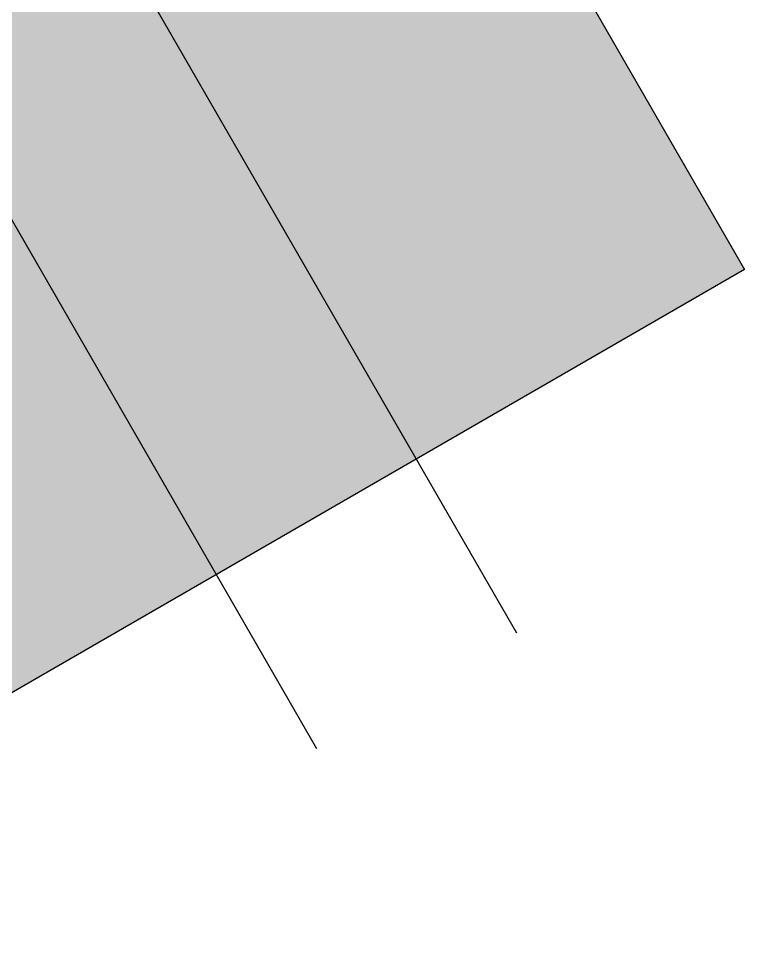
# Model space of a CAD drawing. Header units: metres. Extents: x 97 to 197, y 104 to 205.
# Drawn here: x 152.08 to 157.17, y 131.01 to 137.53 of the extents above; entities that cross this region are included whole.
import ezdxf

# ---------------------------------------------------------------- set-up
doc = ezdxf.new("R2010")
doc.units = ezdxf.units.M
doc.linetypes.add('ACAD_ISO10W100', pattern=[18, 12, -3, 0, -3])
doc.layers.add('00-AUX1', color=200, linetype='Continuous', plot=False)
doc.layers.add('16-EIXOS', color=253, linetype='ACAD_ISO10W100')
doc.layers.add('18-HATCH', color=1, linetype='Continuous')

msp = doc.modelspace()

# ---------------------------------------------------------------- hatches: boundary and pattern name
at = {"layer": '18-HATCH', "true_color": 0xadddf7, "transparency": 33554508}
h = msp.add_hatch(color=141, dxfattribs=at)
h.dxf.hatch_style = 1
h.paths.add_polyline_path([(153.9481, 139.8597), (153.5895, 139.6527), (153.1031, 140.1391), (150.599, 138.6934), (151.8747, 133.9325), (151.516, 133.7254), (149.9997, 136.3518), (146.9686, 134.6018), (147.393, 133.8668), (147.3064, 133.8168), (148.927, 131.0098), (157.1745, 135.7715), (147.1645, 153.1094), (138.917, 148.3477), (140.6668, 145.3169), (140.7534, 145.3669), (140.9369, 145.0491), (145.5371, 147.705), (144.4391, 148.8031), (144.7977, 149.0102)])

# ---------------------------------------------------------------- linework, layer by layer
at = {"layer": '00-AUX1'}
msp.add_lwpolyline([(138.917, 148.3477), (147.1645, 153.1094), (157.1745, 135.7715), (148.927, 131.0098), (147.3064, 133.8168), (147.393, 133.8668), (146.9686, 134.6018), (149.9997, 136.3518), (151.516, 133.7254), (151.8747, 133.9325), (150.599, 138.6934), (153.1031, 140.1391), (153.5895, 139.6527), (153.9481, 139.8597), (144.7977, 149.0102), (144.4391, 148.8031), (145.5371, 147.705), (140.9369, 145.0491), (140.7534, 145.3669), (140.6668, 145.3169), (138.917, 148.3477)], dxfattribs=at)
at = {"layer": '16-EIXOS'}
for p, q in [((155.5785, 133.22), (144.8627, 151.7804)), ((154.1756, 132.41), (143.4597, 150.9704))]:
    msp.add_line(p, q, dxfattribs=at)

doc.saveas('drawing.dxf')
